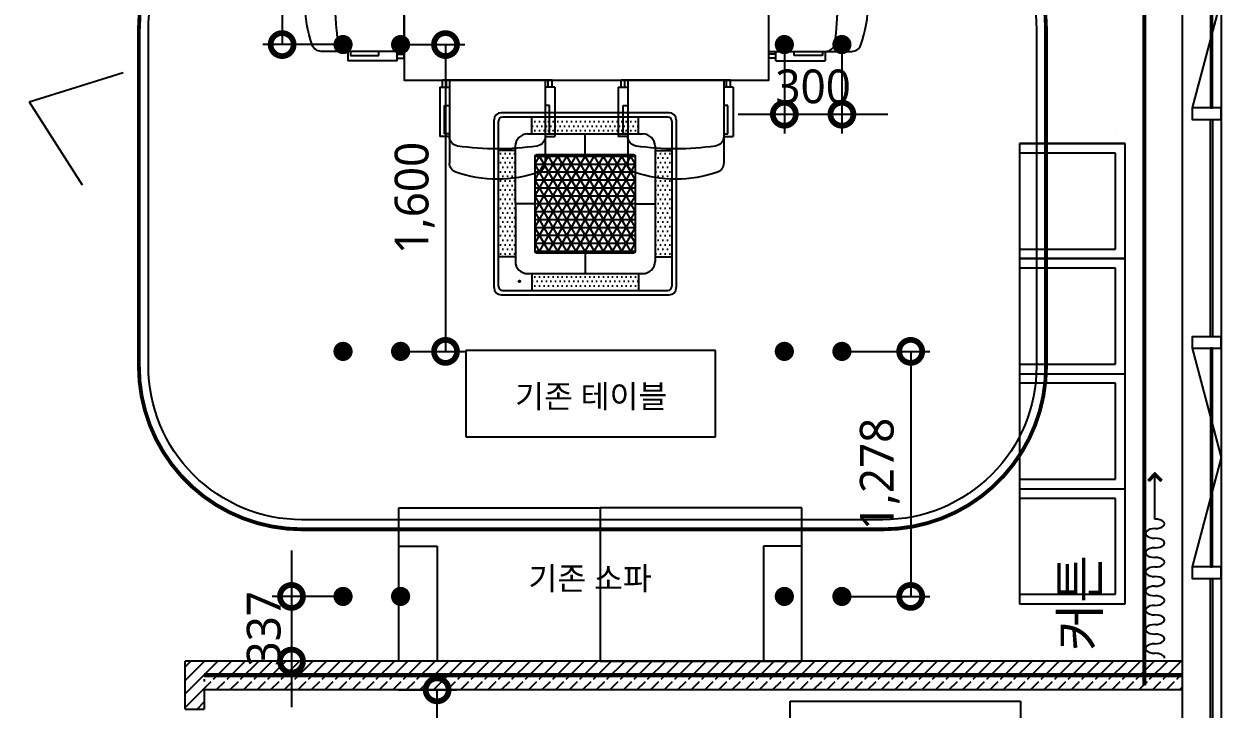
# Model space of a CAD drawing. Header units: metres. Extents: x 11578468 to 47831421, y -58341524 to -14256839.
# Drawn here: x 23757143 to 23763382, y -29040730 to -29037157 of the extents above; entities that cross this region are included whole.
import ezdxf
from ezdxf.enums import TextEntityAlignment as Align

# ---------------------------------------------------------------- set-up
doc = ezdxf.new("R2010")
doc.units = ezdxf.units.M
doc.header["$LTSCALE"] = 50
doc.header["$MEASUREMENT"] = 0
doc.linetypes.add('__DASH', pattern=[0.35, 0.25, -0.1])
doc.linetypes.add('DH-HID2', pattern=[1.2, 0.8, -0.4])
doc.layers.get('0').update_dxf_attribs({"linetype": 'CONTINUOUS'})
doc.layers.get('DEFPOINTS').update_dxf_attribs({"linetype": 'CONTINUOUS'})
doc.layers.add('002_전_다운라이트', color=40, linetype='CONTINUOUS', lineweight=9)
for name, color, linetype in [('AXIS', 3, 'CONTINUOUS'), ('CO-DOOR', 8, 'CONTINUOUS'), ('DVM_INDOOR', 7, 'CONTINUOUS'), ('FU-FURM', 251, 'DH-HID2'), ('PUB_HATCH', 8, 'CONTINUOUS'), ('S-DIM', 7, 'CONTINUOUS'), ('WAL', 3, 'CONTINUOUS'), ('wall', 3, 'CONTINUOUS')]:
    doc.layers.add(name, color=color, linetype=linetype)
doc.styles.add('DAWIN', font='NanumSquareR.ttf')
doc.styles.add('맑은 고딕', font='malgun.ttf')
doc.dimstyles.new('80', dxfattribs={"dimscale": 80, "dimtxt": 2.2, "dimasz": 3, "dimexe": 1.25, "dimexo": 0.625, "dimtad": 1, "dimdec": 0, "dimzin": 0, "dimdsep": 46, "dimlunit": 6, "dimtxsty": 'DAWIN', "dimblk1": 'DOTSMALL', "dimblk2": 'DOTSMALL', "dimsah": 1, "dimcen": 0.001, "dimclrd": 1, "dimclre": 1, "dimclrt": 3, "dimadec": 0, "dimazin": 0, "dimtfac": 1, "dimtdec": 0, "dimtix": 1, "dimtmove": 2, "dimatfit": 3, "dimldrblk": 'DOTSMALL', "dimfxl": 1.25, "dimtolj": 1, "dimtzin": 0, "dimarcsym": 0})

# ---------------------------------------------------------------- blocks, each defined once
blk = doc.blocks.new('ㅇㅎㅀㄹ')
at = {"layer": 'PUB_HATCH'}
for p, q in [((11499521.2, -14252886.4), (11499521.2, -14252453.8)), ((11500021.2, -14252886.4), (11500021.2, -14252453.8)), ((11499521.2, -14252592), (11499471.2, -14252592)), ((11499471.2, -14252850.2), (11499471.2, -14252592)), ((11499521.2, -14252886.4), (11499521.2, -14252592)), ((11500021.2, -14252592), (11500071.2, -14252592)), ((11500021.2, -14252592), (11500071.2, -14252592)), ((11500071.2, -14252850.2), (11500071.2, -14252592)), ((11499521.2, -14252606.2), (11499496.7, -14252606.2)), ((11499496.7, -14252606.2), (11499496.7, -14252754.6)), ((11500021.2, -14252606.2), (11500043.3, -14252606.2)), ((11500021.2, -14252606.2), (11500043.3, -14252606.2)), ((11500043.3, -14252606.2), (11500043.3, -14252754.6)), ((11499496.7, -14252754.6), (11499521.2, -14252754.6)), ((11500043.3, -14252754.6), (11500021.2, -14252754.6)), ((11499471.2, -14252850.2), (11499521.2, -14252850.2)), ((11499486.2, -14252850.2), (11499486.2, -14252886.4)), ((11500056.2, -14252886.4), (11499486.2, -14252886.4)), ((11499506.2, -14252850.2), (11499506.2, -14252886.4)), ((11500071.2, -14252850.2), (11500021.2, -14252850.2)), ((11500036.2, -14252850.2), (11500036.2, -14252886.4)), ((11500056.2, -14252850.2), (11500056.2, -14252886.4))]:
    blk.add_line(p, q, dxfattribs=at)
for centre, radius, start, end in [((11499571.2, -14252453.8), 50, 109.47122, 180), ((11499771.2, -14253019.5), 650, 70.52878, 109.47122), ((11499971.2, -14252453.8), 50, 0, 70.52878), ((11499771.2, -14253963.2), 1435.7, 81.70132, 98.29868), ((11499571.2, -14252592), 50, 98.29868, 180), ((11499971.2, -14252592), 50, 0, 81.70132)]:
    blk.add_arc(centre, radius, start, end, dxfattribs=at)
blk = doc.blocks.new('asdgdg')
at = {"layer": 'FU-FURM', "color": 8, "ltscale": 30}
for p, q in [((11502829.3, -14276532.5), (11502829.3, -14276532.5)), ((11502879.3, -14276582.5), (11502329.3, -14276582.5)), ((11502329.3, -14276582.5), (11502329.3, -14277182.5)), ((11502329.3, -14276582.5), (11502879.3, -14276582.5)), ((11502879.3, -14277182.5), (11502879.3, -14276582.5)), ((11502879.3, -14276582.5), (11502879.3, -14276582.5)), ((11502829.3, -14276632.5), (11502329.3, -14276632.5)), ((11502329.3, -14276632.5), (11502329.3, -14277132.5)), ((11502829.3, -14277132.5), (11502829.3, -14276632.5)), ((11502329.3, -14277132.5), (11502829.3, -14277132.5)), ((11502879.3, -14277182.5), (11502329.3, -14277182.5)), ((11502329.3, -14277182.5), (11502329.3, -14277782.5)), ((11502329.3, -14277182.5), (11502879.3, -14277182.5)), ((11502829.3, -14277232.5), (11502329.3, -14277232.5)), ((11502329.3, -14277232.5), (11502329.3, -14277732.5)), ((11502829.3, -14277732.5), (11502829.3, -14277232.5)), ((11502879.3, -14277782.5), (11502879.3, -14277182.5)), ((11502329.3, -14277732.5), (11502829.3, -14277732.5)), ((11502329.3, -14277782.5), (11502879.3, -14277782.5)), ((11502329.3, -14277782.5), (11502329.3, -14278382.5)), ((11502879.3, -14278382.5), (11502879.3, -14277782.5)), ((11502829.3, -14277832.5), (11502329.3, -14277832.5)), ((11502329.3, -14277832.5), (11502329.3, -14278332.5)), ((11502829.3, -14278332.5), (11502829.3, -14277832.5)), ((11502329.3, -14278332.5), (11502829.3, -14278332.5)), ((11502329.3, -14278382.5), (11502879.3, -14278382.5)), ((11502329.3, -14278382.5), (11502329.3, -14278982.5)), ((11502879.3, -14278982.5), (11502879.3, -14278382.5)), ((11502829.3, -14278432.5), (11502329.3, -14278432.5)), ((11502329.3, -14278432.5), (11502329.3, -14278932.5)), ((11502829.3, -14278932.5), (11502829.3, -14278432.5)), ((11502329.3, -14278932.5), (11502829.3, -14278932.5)), ((11502329.3, -14278982.5), (11502879.3, -14278982.5))]:
    blk.add_line(p, q, dxfattribs=at)
blk = doc.blocks.new('슬하_전기')
at = {"layer": 'CO-DOOR'}
blk.add_hatch(color=256, dxfattribs=at).paths.add_polyline_path([(11577911.8, -14336237.4), (11577918.9, -14336230.3), (11577883.5, -14336195), (11577848.2, -14336230.3), (11577855.2, -14336237.4), (11577883.5, -14336209.1)])
h = blk.add_hatch(dxfattribs=at)
h.set_pattern_fill('_USER', color=256, scale=50, angle=45, pattern_type=0)
h.set_pattern_definition([(45, (35200, -25360), (-35.35533906, 35.35533906), [])])
h.paths.add_polyline_path([(11568316.8, -14340751.7), (11568391.8, -14340751.7), (11568391.8, -14339951.7), (11568441.8, -14339951.7), (11568441.8, -14340751.7), (11568526.8, -14340751.7), (11568526.8, -14338431.7), (11568316.8, -14338431.7)])
h.paths.add_polyline_path([(11572906.8, -14340321.7), (11572426.8, -14340321.7), (11572426.8, -14341101.7), (11572906.8, -14341101.7)])
h.paths.add_polyline_path([(11572928.8, -14337282.2), (11572928.8, -14337270.2), (11578027.8, -14337270.2), (11578027.8, -14337176.2), (11572828.8, -14337176.2), (11572828.8, -14337426.2), (11572928.8, -14337426.2), (11572928.8, -14337326.2), (11578027.8, -14337326.2), (11578027.8, -14337282.2)])
for p, q in [((11577827.8, -14332146.7), (11577827.8, -14337176.2)), ((11578027.8, -14338510.2), (11578027.8, -14333091.7)), ((11578227.8, -14333091.7), (11578227.8, -14338593.1)), ((11575592.6, -14335556.2), (11574292.6, -14335556.2)), ((11574292.6, -14335556.2), (11574292.6, -14336006.2)), ((11575592.6, -14336006.2), (11575592.6, -14335556.2)), ((11574292.6, -14336006.2), (11575592.6, -14336006.2)), ((11577855.2, -14336237.4), (11577848.2, -14336230.3)), ((11577883.5, -14336435.5), (11577883.5, -14336209.1)), ((11577911.8, -14336237.4), (11577918.9, -14336230.3)), ((11573942.6, -14337176.2), (11573942.6, -14336376.2)), ((11573942.6, -14336376.2), (11574992.6, -14336376.2)), ((11574992.6, -14336376.2), (11574992.6, -14337176.2)), ((11576042.6, -14336376.2), (11574992.6, -14336376.2)), ((11574992.6, -14336376.2), (11574992.6, -14337176.2)), ((11576042.6, -14337176.2), (11576042.6, -14336376.2)), ((11573942.6, -14336576.2), (11574142.6, -14336576.2)), ((11574142.6, -14336576.2), (11574142.6, -14337176.2)), ((11576042.6, -14336576.2), (11575842.6, -14336576.2)), ((11575842.6, -14336576.2), (11575842.6, -14337176.2)), ((11578027.8, -14337176.2), (11572828.8, -14337176.2)), ((11572828.8, -14337426.2), (11572828.8, -14337176.2)), ((11574992.6, -14337176.2), (11573942.6, -14337176.2)), ((11574992.6, -14337176.2), (11576042.6, -14337176.2)), ((11578027.8, -14337245.2), (11572928.8, -14337245.2)), ((11578027.8, -14337251.2), (11572928.8, -14337251.2)), ((11578027.8, -14337257.2), (11572928.8, -14337257.2)), ((11572928.8, -14337270.2), (11572928.8, -14337282.2)), ((11572928.8, -14337326.2), (11572928.8, -14337426.2)), ((11578027.8, -14337326.2), (11572928.8, -14337326.2)), ((11575982, -14337385.7), (11577182, -14337385.7)), ((11575982, -14338385.7), (11575982, -14337385.7)), ((11577182, -14337385.7), (11577182, -14338385.7)), ((11572828.8, -14337426.2), (11572928.8, -14337426.2))]:
    blk.add_line(p, q, dxfattribs=at)
for points in [[(11578091.8, -14333151.7), (11578227.8, -14333721.7), (11578077.8, -14334291.7)], [(11578077.8, -14335544.7), (11578227.8, -14336114.7), (11578077.8, -14336684.7)], [(11577848.2, -14336230.3), (11577883.5, -14336195), (11577918.9, -14336230.3)], [(11577855.2, -14336237.4), (11577883.5, -14336209.1), (11577911.8, -14336237.4)], [(11578172.8, -14337565.9), (11578172.8, -14336744.7), (11578182.8, -14336744.7), (11578182.8, -14337565.9)]]:
    blk.add_lwpolyline(points, dxfattribs=at)
for points in [[(11578172.8, -14334291.7), (11578182.8, -14334291.7), (11578182.8, -14333151.7), (11578172.8, -14333151.7)], [(11573971, -14333346.7), (11573971, -14334146.7), (11575871, -14334146.7), (11575871, -14333346.7)], [(11578227.8, -14334351.7), (11578227.8, -14334291.7), (11578077.8, -14334291.7), (11578077.8, -14334351.7)], [(11578172.8, -14334351.7), (11578182.8, -14334351.7), (11578182.8, -14335484.7), (11578172.8, -14335484.7)], [(11578227.8, -14335544.7), (11578227.8, -14335484.7), (11578077.8, -14335484.7), (11578077.8, -14335544.7)], [(11578172.8, -14336684.7), (11578182.8, -14336684.7), (11578182.8, -14335544.7), (11578172.8, -14335544.7)], [(11578227.8, -14336744.7), (11578227.8, -14336684.7), (11578077.8, -14336684.7), (11578077.8, -14336744.7)]]:
    blk.add_lwpolyline(points, close=True, dxfattribs=at)
for centre, start_param, end_param in [((11577883.5, -14336460.5), 4.712389, 7.853982), ((11577883.5, -14336510.5), 1.570796, 4.712389), ((11577883.5, -14336560.5), 4.712389, 7.853982), ((11577883.5, -14336610.5), 1.570796, 4.712389), ((11577883.5, -14336660.5), 4.712389, 7.853982), ((11577883.5, -14336710.5), 1.570796, 4.712389), ((11577883.5, -14336760.5), 4.712389, 7.853982), ((11577883.5, -14336810.5), 1.570796, 4.712389), ((11577883.5, -14336910.5), 1.570796, 4.712389), ((11577883.5, -14336860.5), 4.712389, 7.853982), ((11577883.5, -14336960.5), 4.712389, 7.853982), ((11577883.5, -14337010.5), 1.570796, 4.712389), ((11577883.5, -14337060.5), 4.712389, 7.853982), ((11577883.5, -14337110.5), 1.570796, 4.712389), ((11577883.5, -14337160.5), 6.283185, 7.853982)]:
    blk.add_ellipse(centre, major_axis=(50, 0), ratio=0.5, start_param=start_param, end_param=end_param, dxfattribs=at)
at = {"layer": 'CO-DOOR', "xscale": -1}
for p, rotation in [((-2678915.4, -2833975.5), 89.99999999999993), ((74684.8, -28587033), 180), ((75614.8, -28587033), 180)]:
    blk.add_blockref('ㅇㅎㅀㄹ', p, dxfattribs=dict(at, rotation=rotation))
at = {"layer": 'CO-DOOR', "rotation": 270.0000000000001}
blk.add_blockref('ㅇㅎㅀㄹ', (25828757.4, -2833975.5), dxfattribs=at)
at = {"layer": 'CO-DOOR'}
blk.add_blockref('asdgdg', (74848.5, -57895), dxfattribs=at)
at = {"layer": 'CO-DOOR', "style": '맑은 고딕'}
for s, p in [('기존 테이블', (11574548.6, -14335735.6)), ('기존 소파', (11574617.9, -14336685.5))]:
    blk.add_text(s, height=120, dxfattribs=at).set_placement(p, align=Align.TOP_LEFT)
blk.add_text('커튼', height=200, rotation=90, dxfattribs=at).set_placement((11577391.4, -14337123.8), align=Align.TOP_LEFT)
blk = doc.blocks.new('A$C8d63ac80')
at = {"layer": '002_전_다운라이트', "const_width": 50}
blk.add_lwpolyline([(50, 75, 1), (100, 75, 1)], format="xyb", close=True, dxfattribs=at)
blk = doc.blocks.new('_DOTSMALL')
at = {"color": 0, "linetype": 'ByBlock', "const_width": 0.5}
blk.add_lwpolyline([(-0.0625, 0, 1), (0.0625, 0, 1)], format="xyb", close=True, dxfattribs=at)
blk = doc.blocks.new('*D2689')
at = {"layer": 'DEFPOINTS', "color": 0}
for p in [(23758805.8, -29035987.3), (23758488.4, -29037265.1), (23758805.8, -29037265.1)]:
    blk.add_point(p, dxfattribs=at)
at = {"layer": 'S-DIM', "color": 1, "lineweight": -2, "ltscale": 10}
for p, q in [((23758755.8, -29035987.3), (23758388.4, -29035987.3)), ((23758488.4, -29035987.3), (23758488.4, -29037265.1)), ((23758755.8, -29037265.1), (23758388.4, -29037265.1))]:
    blk.add_line(p, q, dxfattribs=at)
at = {"layer": 'S-DIM', "color": 1, "lineweight": -2, "xscale": 240, "yscale": 240, "zscale": 240}
for p, rotation in [((23758488.4, -29035987.3), 90), ((23758488.4, -29037265.1), 270)]:
    blk.add_blockref('_DOTSMALL', p, dxfattribs=dict(at, rotation=rotation))
at = {"layer": 'S-DIM', "color": 3, "ltscale": 10, "insert": (23758327.4, -29036626.2), "char_height": 176, "attachment_point": 5, "rotation": 90, "style": 'DAWIN'}
blk.add_mtext('\\A1;1,278', dxfattribs=at)
blk = doc.blocks.new('*D2690')
at = {"layer": 'DEFPOINTS', "color": 0}
for p in [(23759105.8, -29037265.1), (23759105.8, -29038865.1), (23759339.9, -29038865.1)]:
    blk.add_point(p, dxfattribs=at)
at = {"layer": 'S-DIM', "color": 1, "lineweight": -2, "ltscale": 10}
for p, q in [((23759155.8, -29037265.1), (23759439.9, -29037265.1)), ((23759339.9, -29037265.1), (23759339.9, -29038865.1)), ((23759155.8, -29038865.1), (23759439.9, -29038865.1))]:
    blk.add_line(p, q, dxfattribs=at)
at = {"layer": 'S-DIM', "color": 1, "lineweight": -2, "xscale": 240, "yscale": 240, "zscale": 240}
for p, rotation in [((23759339.9, -29037265.1), 90), ((23759339.9, -29038865.1), 270)]:
    blk.add_blockref('_DOTSMALL', p, dxfattribs=dict(at, rotation=rotation))
at = {"layer": 'S-DIM', "color": 3, "ltscale": 10, "insert": (23759179, -29038065.1), "char_height": 176, "attachment_point": 5, "rotation": 90, "style": 'DAWIN'}
blk.add_mtext('\\A1;1,600', dxfattribs=at)
blk = doc.blocks.new('*D2691')
at = {"layer": 'DEFPOINTS', "color": 0}
for p in [(23761105.8, -29037265.1), (23761405.8, -29037265.1), (23761405.8, -29037628.3)]:
    blk.add_point(p, dxfattribs=at)
at = {"layer": 'S-DIM', "color": 1, "lineweight": -2, "ltscale": 10}
for p, q in [((23761105.8, -29037315.1), (23761105.8, -29037728.3)), ((23761405.8, -29037315.1), (23761405.8, -29037728.3)), ((23760865.8, -29037628.3), (23761645.8, -29037628.3))]:
    blk.add_line(p, q, dxfattribs=at)
at = {"layer": 'S-DIM', "color": 1, "lineweight": -2, "xscale": 240, "yscale": 240, "zscale": 240}
blk.add_blockref('_DOTSMALL', (23761105.8, -29037628.3), dxfattribs=at)
at = {"layer": 'S-DIM', "color": 1, "lineweight": -2, "xscale": 240, "yscale": 240, "zscale": 240, "rotation": 180}
blk.add_blockref('_DOTSMALL', (23761405.8, -29037628.3), dxfattribs=at)
at = {"layer": 'S-DIM', "color": 3, "ltscale": 10, "insert": (23761255.8, -29037484.4), "char_height": 176, "attachment_point": 5, "style": 'DAWIN'}
blk.add_mtext('\\A1;300', dxfattribs=at)
blk = doc.blocks.new('*D2692')
at = {"layer": 'DEFPOINTS', "color": 0}
for p in [(23758805.8, -29040142.9), (23758537.2, -29040480.1), (23758805.8, -29040480.1)]:
    blk.add_point(p, dxfattribs=at)
at = {"layer": 'S-DIM', "color": 1, "lineweight": -2, "ltscale": 10}
for p, q in [((23758537.2, -29039902.9), (23758537.2, -29040720.1)), ((23758755.8, -29040142.9), (23758437.2, -29040142.9)), ((23758755.8, -29040480.1), (23758437.2, -29040480.1))]:
    blk.add_line(p, q, dxfattribs=at)
at = {"layer": 'S-DIM', "color": 1, "lineweight": -2, "xscale": 240, "yscale": 240, "zscale": 240}
for p, rotation in [((23758537.2, -29040142.9), 270), ((23758537.2, -29040480.1), 90)]:
    blk.add_blockref('_DOTSMALL', p, dxfattribs=dict(at, rotation=rotation))
at = {"layer": 'S-DIM', "color": 3, "ltscale": 10, "insert": (23758393.3, -29040311.5), "char_height": 176, "attachment_point": 5, "rotation": 90, "style": 'DAWIN'}
blk.add_mtext('\\A1;337', dxfattribs=at)
blk = doc.blocks.new('*D2693')
at = {"layer": 'DEFPOINTS', "color": 0}
for p in [(23761405.8, -29038865.1), (23761405.8, -29040142.9), (23761764.2, -29040142.9)]:
    blk.add_point(p, dxfattribs=at)
at = {"layer": 'S-DIM', "color": 1, "lineweight": -2, "ltscale": 10}
for p, q in [((23761455.8, -29038865.1), (23761864.2, -29038865.1)), ((23761764.2, -29038865.1), (23761764.2, -29040142.9)), ((23761455.8, -29040142.9), (23761864.2, -29040142.9))]:
    blk.add_line(p, q, dxfattribs=at)
at = {"layer": 'S-DIM', "color": 1, "lineweight": -2, "xscale": 240, "yscale": 240, "zscale": 240}
for p, rotation in [((23761764.2, -29038865.1), 90), ((23761764.2, -29040142.9), 270)]:
    blk.add_blockref('_DOTSMALL', p, dxfattribs=dict(at, rotation=rotation))
at = {"layer": 'S-DIM', "color": 3, "ltscale": 10, "insert": (23761603.2, -29039504), "char_height": 176, "attachment_point": 5, "rotation": 90, "style": 'DAWIN'}
blk.add_mtext('\\A1;1,278', dxfattribs=at)
blk = doc.blocks.new('*D2694')
at = {"layer": 'DEFPOINTS', "color": 0}
for p in [(23759043.3, -29040630.1), (23759296.3, -29040630.1), (23759043.3, -29041542.8)]:
    blk.add_point(p, dxfattribs=at)
at = {"layer": 'S-DIM', "color": 1, "lineweight": -2, "ltscale": 10}
for p, q in [((23759093.3, -29040630.1), (23759396.3, -29040630.1)), ((23759296.3, -29041542.8), (23759296.3, -29040630.1)), ((23759093.3, -29041542.8), (23759396.3, -29041542.8))]:
    blk.add_line(p, q, dxfattribs=at)
at = {"layer": 'S-DIM', "color": 1, "lineweight": -2, "xscale": 240, "yscale": 240, "zscale": 240}
for p, rotation in [((23759296.3, -29040630.1), 90), ((23759296.3, -29041542.8), 270)]:
    blk.add_blockref('_DOTSMALL', p, dxfattribs=dict(at, rotation=rotation))
at = {"layer": 'S-DIM', "color": 3, "ltscale": 10, "insert": (23759152.4, -29041086.5), "char_height": 176, "attachment_point": 5, "rotation": 90, "style": 'DAWIN'}
blk.add_mtext('\\A1;913', dxfattribs=at)

msp = doc.modelspace()

# ---------------------------------------------------------------- hatches: boundary and pattern name
at = {"layer": 'DVM_INDOOR'}
h = msp.add_hatch(dxfattribs=at)
h.set_pattern_fill('DOTS', color=0, scale=15)
h.set_pattern_definition([(0, (23760067.724, -29038094.666), (11.90625, 23.8125), [0, -23.8125])])
h.paths.add_polyline_path([(23760345.2, -29037643), (23759790.4, -29037643), (23759790.4, -29037731.3), (23760345.2, -29037731.3)])
h.paths.add_polyline_path([(23759703.7, -29037817.9), (23759615.4, -29037817.9), (23759615.4, -29038372.8), (23759703.8, -29038372.8)])
h.paths.add_polyline_path([(23760345.2, -29038459.4), (23759790.4, -29038459.4), (23759790.4, -29038547.7), (23760345.2, -29038547.7)])
h.paths.add_polyline_path([(23760520.2, -29037817.9), (23760431.9, -29037817.9), (23760431.9, -29038372.8), (23760520.2, -29038372.8)])
h = msp.add_hatch(dxfattribs=at)
h.set_pattern_fill('NET3', color=0, scale=13)
h.set_pattern_definition([(0, (23760067.724, -29038094.666), (0, 41.275), []), (60, (23760067.724, -29038094.666), (-35.745, 20.6375), []), (120, (23760067.724, -29038094.666), (-35.745, -20.6375), [])])
h.paths.add_polyline_path([(23760329, -29037848.6, 0.414214), (23760319, -29037838.6), (23759816.6, -29037838.6, 0.414214), (23759806.6, -29037848.6), (23759806.6, -29038342.1, 0.414214), (23759816.6, -29038352.1), (23760319, -29038352.1, 0.414214), (23760329, -29038342.1)])

# ---------------------------------------------------------------- linework, layer by layer
at = {"ltscale": 10}
msp.add_lwpolyline([(23758591.8, -29036387.3), (23761619.8, -29036387.3, -0.414214), (23762419.8, -29037187.3), (23762419.8, -29038942.9, -0.414214), (23761619.8, -29039742.9), (23758591.8, -29039742.9, -0.414214), (23757791.8, -29038942.9), (23757791.8, -29037187.3, -0.414214)], format="xyb", close=True, dxfattribs=at)
at = {"layer": 'AXIS', "color": 30, "linetype": '__DASH', "ltscale": 0.4, "const_width": 20}
msp.add_lwpolyline([(23762981.8, -29035450.6), (23762981.8, -29040606.1)], dxfattribs=at)
msp.add_lwpolyline([(23758591.8, -29036337.3), (23761619.8, -29036337.3, -0.414214), (23762469.8, -29037187.3), (23762469.8, -29038942.9, -0.414214), (23761619.8, -29039792.9), (23758591.8, -29039792.9, -0.414214), (23757741.8, -29038942.9), (23757741.8, -29037187.3, -0.414214)], format="xyb", close=True, dxfattribs=at)
at = {"layer": 'DVM_INDOOR', "color": 0}
for p, q in [((23760504.8, -29037620.3), (23759630.8, -29037620.3)), ((23759592.8, -29038532.3), (23759592.8, -29037658.3)), ((23759615.4, -29038525.7), (23759615.4, -29037665)), ((23760498.2, -29037643), (23759637.4, -29037643)), ((23759790.4, -29037731.3), (23759790.4, -29037643)), ((23760345.2, -29037731.3), (23760345.2, -29037643)), ((23760520.2, -29037665), (23760520.2, -29038525.7)), ((23760542.8, -29037658.3), (23760542.8, -29038532.3)), ((23759767.3, -29037731.3), (23760368.3, -29037731.3)), ((23760067.8, -29037838.6), (23760067.8, -29037731.3)), ((23759703.7, -29037817.9), (23759615.4, -29037817.9)), ((23759703.7, -29037794.9), (23759703.8, -29038395.8)), ((23760431.9, -29037794.9), (23760431.9, -29038395.8)), ((23760431.9, -29037817.9), (23760520.2, -29037817.9)), ((23759806.6, -29038095.3), (23759703.8, -29038095.4)), ((23760329, -29038095.3), (23760431.9, -29038095.4)), ((23759703.8, -29038372.8), (23759615.4, -29038372.8)), ((23760067.8, -29038352.1), (23760067.8, -29038459.4)), ((23760431.9, -29038372.8), (23760520.2, -29038372.8)), ((23759767.4, -29038459.4), (23760368.3, -29038459.4)), ((23759790.4, -29038459.4), (23759790.4, -29038547.7)), ((23760345.2, -29038459.4), (23760345.2, -29038547.7)), ((23759637.4, -29038547.7), (23760498.2, -29038547.7)), ((23759630.8, -29038570.3), (23760504.8, -29038570.3))]:
    msp.add_line(p, q, dxfattribs=at)
msp.add_lwpolyline([(23759816.6, -29037838.6), (23760319, -29037838.6, -0.414214), (23760329, -29037848.6), (23760329, -29038342.1, -0.414214), (23760319, -29038352.1), (23759816.6, -29038352.1, -0.414214), (23759806.6, -29038342.1), (23759806.6, -29037848.6, -0.414214)], format="xyb", close=True, dxfattribs=at)
msp.add_circle((23759725.2, -29038499.6), 4.24, dxfattribs=at)
for centre, radius, start, end in [((23759630.8, -29037658.3), 38, 90, 180), ((23760504.8, -29037658.3), 38, 0, 90), ((23759637.4, -29037665), 22, 90, 180), ((23760498.2, -29037665), 22, 0, 90), ((23759767.3, -29037794.9), 63.6, 90, 180.00638), ((23760368.3, -29037794.9), 63.6, 359.99362, 90), ((23759767.4, -29038395.8), 63.6, 180.00638, 270), ((23760368.3, -29038395.8), 63.6, 270, 359.99362), ((23759630.8, -29038532.3), 38, 180, 270), ((23759637.4, -29038525.7), 22, 180, 270), ((23760498.2, -29038525.7), 22, 270, 0), ((23760504.8, -29038532.3), 38, 270, 0)]:
    msp.add_arc(centre, radius, start, end, dxfattribs=at)
at = {"layer": 'WAL'}
for points in [[(23757169.3, -29037564.1), (23757659.3, -29037411.4)], [(23757169.3, -29037564.1), (23757446.4, -29037996.2)]]:
    msp.add_lwpolyline(points, dxfattribs=at)

# ---------------------------------------------------------------- block references
at = {"layer": '002_전_다운라이트', "xscale": -1, "rotation": 270}
for p in [(23758730.8, -29037340.1), (23759030.8, -29037340.1), (23758730.8, -29038940.1), (23759030.8, -29038940.1), (23758730.8, -29040217.9), (23759030.8, -29040217.9)]:
    msp.add_blockref('A$C8d63ac80', p, dxfattribs=at)
at = {"layer": '002_전_다운라이트', "rotation": 90}
for p in [(23761180.8, -29037340.1), (23761480.8, -29037340.1), (23761180.8, -29038940.1), (23761480.8, -29038940.1), (23761180.8, -29040217.9), (23761480.8, -29040217.9)]:
    msp.add_blockref('A$C8d63ac80', p, dxfattribs=at)
at = {"layer": 'wall'}
msp.add_blockref('슬하_전기', (12185153.9, -14703303.9), dxfattribs=at)

# ---------------------------------------------------------------- dimensions: what is measured, and where the dimension line sits
at = {"layer": 'S-DIM', "ltscale": 10}
for base, p1, p2, picture, middle in [((23758488.4, -29037265.1), (23758805.8, -29035987.3), (23758805.8, -29037265.1), '*D2689', (23758327.4, -29036626.2)), ((23759339.9, -29038865.1), (23759105.8, -29037265.1), (23759105.8, -29038865.1), '*D2690', (23759179, -29038065.1)), ((23761764.2, -29040142.9), (23761405.8, -29038865.1), (23761405.8, -29040142.9), '*D2693', (23761603.2, -29039504)), ((23758537.2, -29040480.1), (23758805.8, -29040142.9), (23758805.8, -29040480.1), '*D2692', (23758393.3, -29040311.5)), ((23759296.3, -29040630.1), (23759043.3, -29041542.8), (23759043.3, -29040630.1), '*D2694', (23759152.4, -29041086.5))]:
    dim = msp.add_linear_dim(base=base, p1=p1, p2=p2, angle=90, dimstyle='80', dxfattribs=at)
    dim.commit()
    dim.dimension.update_dxf_attribs({"geometry": picture, "text_midpoint": middle})
dim = msp.add_linear_dim(base=(23761405.8, -29037628.3), p1=(23761105.8, -29037265.1), p2=(23761405.8, -29037265.1), dimstyle='80', dxfattribs=at)
dim.commit()
dim.dimension.update_dxf_attribs({"geometry": '*D2691', "text_midpoint": (23761255.8, -29037484.4)})

doc.saveas('drawing.dxf')
